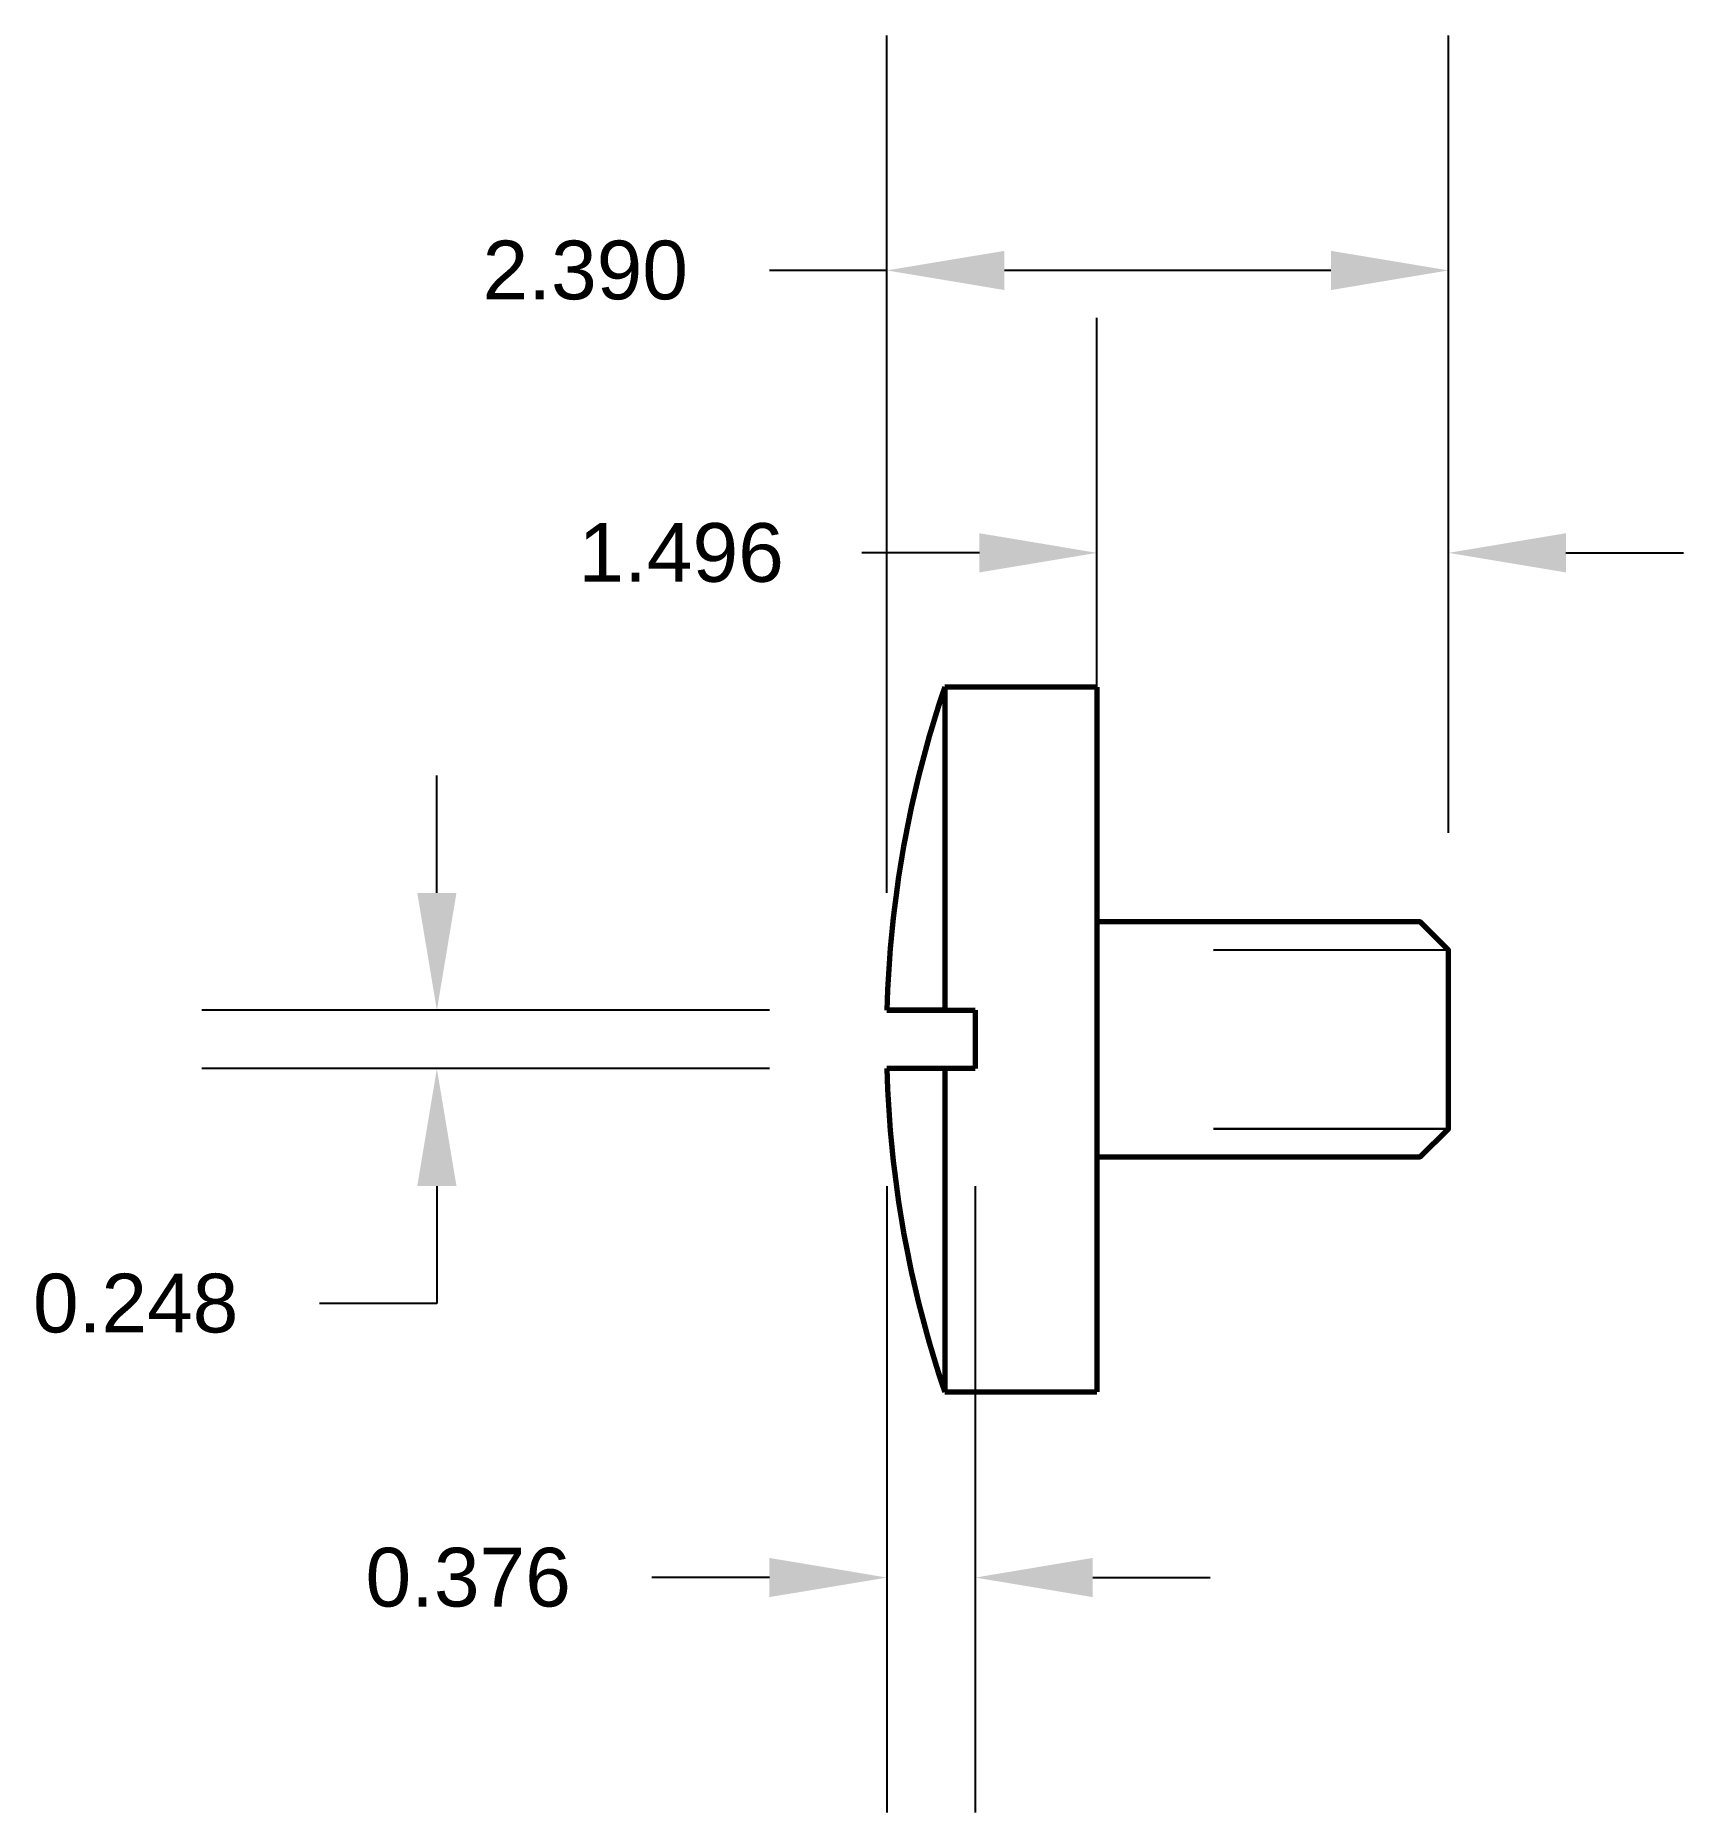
# Model space of a CAD drawing. Header units: inches. Extents: x 0.72 to 2.48, y 1.51 to 3.41.
import ezdxf

# ---------------------------------------------------------------- set-up
doc = ezdxf.new("R2010")
doc.units = ezdxf.units.IN
doc.header["$MEASUREMENT"] = 0
doc.linetypes.add('HIDDEN', pattern=[0.375, 0.25, -0.125])
for name, color, linetype, lineweight in [('Dimention', 5, 'Continuous', 50), ('Hidden', 3, 'HIDDEN', 30), ('Object', 7, 'Continuous', 70)]:
    doc.layers.add(name, color=color, linetype=linetype, lineweight=lineweight)
doc.styles.get("Standard").update_dxf_attribs({"font": 'arial.ttf'})
doc.dimstyles.new('MECH 2-1', dxfattribs={"dimtxt": 0.0625, "dimasz": 0.125, "dimexe": 0.25, "dimexo": 0.125, "dimgap": 0.09, "dimtad": 0, "dimtih": 1, "dimtoh": 1, "dimdec": 3, "dimlfac": 4, "dimzin": 0, "dimdsep": 46, "dimtxsty": 'Standard', "dimcen": 0.125, "dimadec": 0, "dimazin": 0, "dimtfac": 1, "dimtdec": 3, "dimtofl": 0, "dimtmove": 0, "dimatfit": 3, "dimfxl": 1, "dimtolj": 1, "dimtzin": 0, "dimarcsym": 0})

# ---------------------------------------------------------------- blocks, each defined once
blk = doc.blocks.new('*D12')
at = {"layer": 'Defpoints', "color": 0, "transparency": 16777216}
for p in [(1.8531, 2.8546), (1.8531, 2.4318), (2.2271, 2.4318)]:
    blk.add_point(p, dxfattribs=at)
at = {"layer": 'Dimention', "color": 0, "lineweight": -2, "transparency": 16777216}
for p, q in [((1.8531, 2.5568), (1.8531, 3.1046)), ((2.2271, 2.5568), (2.2271, 3.1046)), ((1.7281, 2.8546), (1.6031, 2.8546)), ((2.3521, 2.8546), (2.4771, 2.8546))]:
    blk.add_line(p, q, dxfattribs=at)
at = {"layer": 'Dimention', "color": 0, "transparency": 16777216}
for points in [[(1.7281, 2.8755), (1.7281, 2.8338), (1.8531, 2.8546)], [(2.3521, 2.8755), (2.3521, 2.8338), (2.2271, 2.8546)]]:
    blk.add_solid(points, dxfattribs=at)
at = {"layer": 'Dimention', "color": 0, "transparency": 16777216, "insert": (1.4107, 2.8546), "char_height": 0.0625, "attachment_point": 5}
blk.add_mtext('\\A1;1.496', dxfattribs=at)
blk = doc.blocks.new('*D13')
at = {"layer": 'Defpoints', "color": 0, "transparency": 16777216}
for p in [(1.6296, 3.1552), (2.2271, 2.4318), (1.6296, 2.3678)]:
    blk.add_point(p, dxfattribs=at)
at = {"layer": 'Dimention', "color": 0, "lineweight": -2, "transparency": 16777216}
for p, q in [((1.6296, 2.4928), (1.6296, 3.4052)), ((2.2271, 2.5568), (2.2271, 3.4052)), ((1.6296, 3.1552), (1.5046, 3.1552)), ((2.1021, 3.1552), (1.7546, 3.1552))]:
    blk.add_line(p, q, dxfattribs=at)
at = {"layer": 'Dimention', "color": 0, "transparency": 16777216}
for points in [[(1.7546, 3.176), (1.7546, 3.1343), (1.6296, 3.1552)], [(2.1021, 3.176), (2.1021, 3.1343), (2.2271, 3.1552)]]:
    blk.add_solid(points, dxfattribs=at)
at = {"layer": 'Dimention', "color": 0, "transparency": 16777216, "insert": (1.3087, 3.1552), "char_height": 0.0625, "attachment_point": 5}
blk.add_mtext('\\A1;2.390', dxfattribs=at)
blk = doc.blocks.new('*D14')
at = {"layer": 'Defpoints', "color": 0, "transparency": 16777216}
for p in [(1.1508, 2.3678), (1.6296, 2.3678), (1.6296, 2.3058)]:
    blk.add_point(p, dxfattribs=at)
at = {"layer": 'Dimention', "color": 0, "lineweight": -2, "transparency": 16777216}
for p, q in [((1.1508, 2.4928), (1.1508, 2.6178)), ((1.5046, 2.3678), (0.9008, 2.3678)), ((1.5046, 2.3058), (0.9008, 2.3058)), ((1.1508, 2.1808), (1.1508, 2.0558)), ((1.1508, 2.0558), (1.0258, 2.0558))]:
    blk.add_line(p, q, dxfattribs=at)
at = {"layer": 'Dimention', "color": 0, "transparency": 16777216}
for points in [[(1.1299, 2.4928), (1.1716, 2.4928), (1.1508, 2.3678)], [(1.1299, 2.1808), (1.1716, 2.1808), (1.1508, 2.3058)]]:
    blk.add_solid(points, dxfattribs=at)
at = {"layer": 'Dimention', "color": 0, "transparency": 16777216, "insert": (0.8303, 2.0558), "char_height": 0.0625, "attachment_point": 5}
blk.add_mtext('\\A1;0.248', dxfattribs=at)
blk = doc.blocks.new('*D15')
at = {"layer": 'Defpoints', "color": 0, "transparency": 16777216}
for p in [(1.6296, 2.3058), (1.7236, 2.3058), (1.7236, 1.7641)]:
    blk.add_point(p, dxfattribs=at)
at = {"layer": 'Dimention', "color": 0, "lineweight": -2, "transparency": 16777216}
for p, q in [((1.6296, 2.1808), (1.6296, 1.5141)), ((1.7236, 2.1808), (1.7236, 1.5141)), ((1.5046, 1.7641), (1.3796, 1.7641)), ((1.8486, 1.7641), (1.9736, 1.7641))]:
    blk.add_line(p, q, dxfattribs=at)
at = {"layer": 'Dimention', "color": 0, "transparency": 16777216}
for points in [[(1.5046, 1.785), (1.5046, 1.7433), (1.6296, 1.7641)], [(1.8486, 1.785), (1.8486, 1.7433), (1.7236, 1.7641)]]:
    blk.add_solid(points, dxfattribs=at)
at = {"layer": 'Dimention', "color": 0, "transparency": 16777216, "insert": (1.1841, 1.7641), "char_height": 0.0625, "attachment_point": 5}
blk.add_mtext('\\A1;0.376', dxfattribs=at)

msp = doc.modelspace()

# ---------------------------------------------------------------- linework, layer by layer
at = {"layer": 'Hidden'}
for p, q in [((2.22714, 2.43203), (1.85314, 2.43178)), ((2.22714, 2.24178), (1.85314, 2.24178))]:
    msp.add_line(p, q, dxfattribs=at)
at = {"layer": 'Object'}
for p, q in [((1.85314, 2.71178), (1.69114, 2.71178)), ((1.69114, 2.71178), (1.69114, 2.36778)), ((1.85314, 2.71178), (1.85314, 1.96178)), ((1.69114, 2.36778), (1.62955, 2.36778)), ((1.62955, 2.36778), (1.72355, 2.36778)), ((1.72355, 2.36778), (1.72355, 2.30578)), ((1.69114, 2.30578), (1.62955, 2.30578)), ((1.72355, 2.30578), (1.69114, 2.30578)), ((1.69114, 2.30578), (1.69114, 1.96178)), ((1.69114, 1.96178), (1.85314, 1.96178))]:
    msp.add_line(p, q, dxfattribs=at)
msp.add_lwpolyline([(1.85314, 2.21178), (2.19714, 2.21178), (2.22714, 2.24178), (2.22714, 2.43178), (2.19714, 2.46178), (1.85314, 2.46178)], close=True, dxfattribs=at)
for start, end in [(161.22405, 178.47531), (181.52469, 198.77595)]:
    msp.add_arc((2.79421, 2.33678), 1.16507, start, end, dxfattribs=at)

# ---------------------------------------------------------------- dimensions: what is measured, and where the dimension line sits
at = {"layer": 'Dimention'}
for base, p2, picture, middle in [((1.62955, 3.15515), (1.62955, 2.36778), '*D13', (1.30867, 3.15515)), ((1.85314, 2.85463), (1.85314, 2.43178), '*D12', (1.41065, 2.85463))]:
    dim = msp.add_linear_dim(base=base, p1=(2.22714, 2.43178), p2=p2, dimstyle='MECH 2-1', dxfattribs=at)
    dim.commit()
    dim.dimension.update_dxf_attribs({"geometry": picture, "text_midpoint": middle})
dim = msp.add_linear_dim(base=(1.15078, 2.36778), p1=(1.62955, 2.30578), p2=(1.62955, 2.36778), angle=90, dimstyle='MECH 2-1', dxfattribs=at)
dim.commit()
dim.dimension.update_dxf_attribs({"geometry": '*D14', "text_midpoint": (0.83026, 2.05578), "dimtype": 160})
dim = msp.add_linear_dim(base=(1.72355, 1.76413), p1=(1.62955, 2.30578), p2=(1.72355, 2.30578), dimstyle='MECH 2-1', dxfattribs=at)
dim.commit()
dim.dimension.update_dxf_attribs({"geometry": '*D15', "text_midpoint": (1.18412, 1.76413), "dimtype": 160})

doc.saveas('drawing.dxf')
